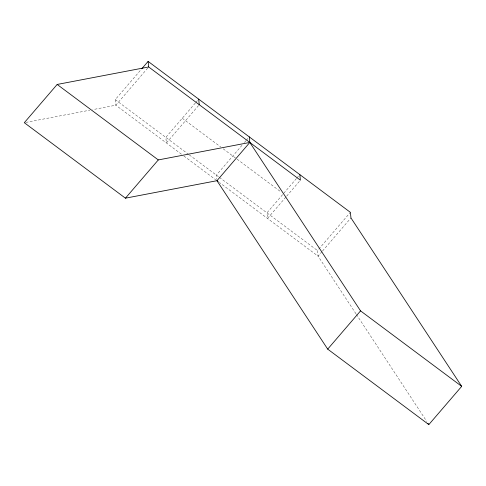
<?xml version="1.0" encoding="UTF-8"?>
<svg xmlns="http://www.w3.org/2000/svg" width="486" height="486" viewBox="0 0 486 486"><rect width="100%" height="100%" fill="white"/><g stroke="black" fill="none" stroke-linecap="round" stroke-linejoin="round"><path stroke-width="0.36" stroke-dasharray="2.43 1.82" d="M181.442 154.19L115.826 105.219L115.249 99.642L141.25 69.383M147.708 68.113L115.826 105.219L92.759 109.629M195.299 103.068L165.817 137.38L166.394 142.957L199.26 104.709M195.785 102.503L198.197 99.691M241.998 145.308L216.385 175.118L216.817 179.304M244.415 142.495L245.867 140.806M246.347 140.241L248.285 137.994M296.436 178.544L266.954 212.856L267.531 218.433L286.169 196.739M296.916 177.979L298.847 175.732M286.661 196.168L299.905 180.756M355.983 313.792L318.093 256.171L317.522 250.594L350.382 212.346M322.018 251.602L318.093 256.171L219.368 182.493M322.51 251.031L350.959 217.922M25.788 122.417L89.782 110.194M182.25 118.256L220.778 147.009M223.183 148.807L236.427 158.691M237.028 159.141L280.975 191.934M115.249 99.642L188.696 154.451M189.297 154.9L218.791 176.916M219.393 177.366L317.522 250.594M183.854 155.988L215.76 179.796M356.396 314.43L426.757 421.441"/><path stroke-width="0.73" d="M299.813 174.608L300.391 180.185L148.692 66.971L57.166 84.455L24.3 122.703L125.437 198.179L216.963 180.695L249.828 142.447L249.251 136.87M141.736 68.812L148.115 61.394L350.382 212.346L350.959 217.922L461.7 386.358L428.834 424.606L327.704 349.13L216.963 180.695L218.165 181.594M125.437 198.179L158.296 159.93L249.828 142.447L360.563 310.882L461.7 386.358M327.704 349.13L360.563 310.882M57.166 84.455L158.296 159.93M428.002 423.342L428.834 424.606M198.683 99.132L199.26 104.709M148.115 61.394L148.692 66.971"/></g></svg>
